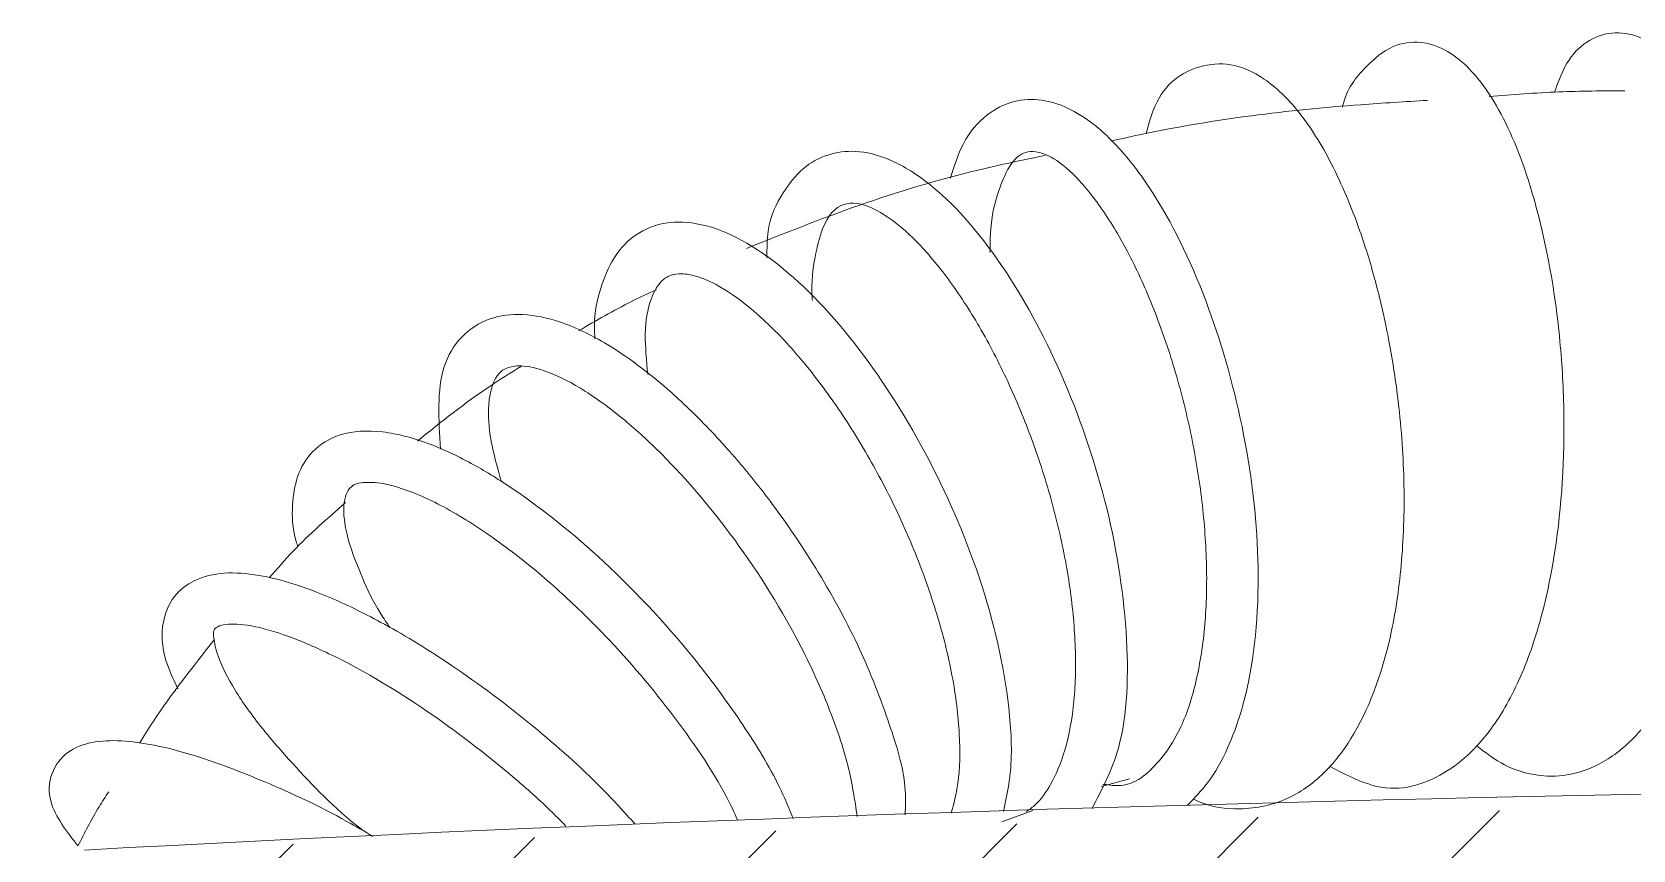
# Model space of a CAD drawing. Extents: x 14808 to 20058, y -13198 to -11680.
# Drawn here: x 15032.43 to 15047.76, y -12996.06 to -12988.23 of the extents above; entities that cross this region are included whole.
import ezdxf

# ---------------------------------------------------------------- set-up
doc = ezdxf.new("R2010")
doc.units = 0
doc.header["$LTSCALE"] = 7
doc.header["$MEASUREMENT"] = 0
doc.layers.get('0').update_dxf_attribs({"color": 2, "linetype": 'CONTINUOUS'})

# ---------------------------------------------------------------- blocks, each defined once
blk = doc.blocks.new('A$C42703619')
at = {"linetype": 'Continuous', "lineweight": 0}
h = blk.add_hatch(dxfattribs=at)
h.set_pattern_fill('ANSI31', color=2, scale=0.25, style=0)
h.set_pattern_definition([(45, (121.7189, 108.7142), (-0.561266, 0.561266), [])])
edge = h.paths.add_edge_path(flags=0)
edge.add_line((93.5401, 30.563), (93.5401, 30.5254))
edge.add_ellipse((91.2912, 28.2223), major_axis=(-24.8845, 0), ratio=0.0929295, start_angle=264.81497, end_angle=300.32756)
edge.add_spline(control_points=[(78.726, 30.2184), (78.6997, 30.2169), (78.6734, 30.2106), (78.6492, 30.2003), (78.6251, 30.19), (78.6025, 30.1755), (78.5827, 30.1584), (78.5613, 30.1398), (78.5427, 30.1177), (78.5275, 30.0937), (78.5101, 30.0662), (78.4969, 30.0357), (78.4882, 30.0044), (78.4793, 29.9726), (78.4749, 29.9392), (78.4749, 29.9062)], knot_values=[0, 0, 0, 0, 0.000316, 0.000316, 0.000316, 0.000629, 0.000629, 0.000629, 0.000968, 0.000968, 0.000968, 0.001358, 0.001358, 0.001358, 0.001755, 0.001755, 0.001755, 0.001755], weights=[1, 1, 1, 1, 1, 1, 1, 1, 1, 1, 1, 1, 1, 1, 1, 1], degree=3, periodic=0)
edge.add_line((78.4749, 29.9062), (78.4749, 29.5803))
edge.add_spline(control_points=[(78.4749, 29.5803), (78.5614, 29.4728), (78.6458, 29.3634), (78.726, 29.2511)], knot_values=[0, 0, 0, 0, 0.001656, 0.001656, 0.001656, 0.001656], weights=[1, 1, 1, 1], degree=3, periodic=0)
edge.add_ellipse((91.2912, 28.2223), major_axis=(-16.7466, 0), ratio=0.0929295, start_angle=260.98005, end_angle=318.61782, ccw=False)
edge.add_spline(control_points=[(93.9167, 29.7593), (93.9582, 29.7587), (94.0003, 29.7652), (94.0396, 29.7783), (94.079, 29.7914), (94.1166, 29.8115), (94.1494, 29.837), (94.1819, 29.8623), (94.2106, 29.8936), (94.233, 29.9282), (94.2555, 29.963), (94.2724, 30.0021), (94.2823, 30.0424), (94.2896, 30.072), (94.2933, 30.1028), (94.2933, 30.1333)], knot_values=[0, 0, 0, 0, 0.000498, 0.000498, 0.000498, 0.000996, 0.000996, 0.000996, 0.001491, 0.001491, 0.001491, 0.001988, 0.001988, 0.001988, 0.002352, 0.002352, 0.002352, 0.002352], weights=[1, 1, 1, 1, 1, 1, 1, 1, 1, 1, 1, 1, 1, 1, 1, 1], degree=3, periodic=0)
edge.add_line((94.2933, 30.1333), (94.2933, 30.3037))
edge.add_spline(control_points=[(94.2933, 30.3037), (94.2933, 30.3219), (94.2914, 30.3401), (94.2875, 30.3579), (94.2814, 30.3858), (94.2704, 30.4131), (94.2554, 30.4374), (94.2405, 30.4616), (94.2213, 30.4835), (94.1992, 30.5015), (94.1773, 30.5193), (94.1521, 30.5336), (94.1256, 30.5433), (94.099, 30.5529), (94.0705, 30.5581), (94.0423, 30.5584)], knot_values=[0.001588, 0.001588, 0.001588, 0.001588, 0.001808, 0.001808, 0.001808, 0.002156, 0.002156, 0.002156, 0.002501, 0.002501, 0.002501, 0.002844, 0.002844, 0.002844, 0.003187, 0.003187, 0.003187, 0.003187], weights=[1, 1, 1, 1, 1, 1, 1, 1, 1, 1, 1, 1, 1, 1, 1, 1], degree=3, periodic=0)
edge.add_ellipse((91.2912, 28.2223), major_axis=(-25.288, 0), ratio=0.0929295, start_angle=263.75452, end_angle=264.89793)
at = {"color": 7, "linetype": 'Continuous', "lineweight": 15}
for p, q in [((83.5947, 30.5229), (83.7288, 30.5589)), ((83.117, 30.3535), (83.2656, 30.4079))]:
    blk.add_line(p, q, dxfattribs=at)
blk.add_ellipse((91.2912, 28.2223), major_axis=(-24.8845, 0), ratio=0.092929, start_param=4.621893, end_param=5.241705, dxfattribs=at)
for points, knots in [([(85.3907, 30.7167), (85.4342, 30.6836), (85.5238, 30.6153), (85.6715, 30.5709), (85.8268, 30.5697), (85.9884, 30.6254), (86.1526, 30.7506), (86.3058, 30.9591), (86.4652, 31.3016), (86.5697, 31.7159), (86.6243, 32.1677), (86.639, 32.5262), (86.6276, 32.8671), (86.5964, 33.1621), (86.5529, 33.4049), (86.4959, 33.6262), (86.413, 33.8467), (86.2984, 34.0249), (86.1705, 34.1261), (85.977, 34.1426), (85.8303, 34.0374), (85.7777, 33.8897), (85.7626, 33.8471)], [0, 0, 0, 0, 0.0372256, 0.0767079, 0.1145051, 0.1554266, 0.2052453, 0.2615486, 0.3144311, 0.4103477, 0.460187, 0.5121704, 0.5635537, 0.6092963, 0.6493538, 0.6874564, 0.7350698, 0.7931422, 0.8474958, 0.8895399, 0.9681968, 1, 1, 1, 1]), ([(84.6854, 30.6197), (84.7755, 30.5725), (84.972, 30.4697), (85.2253, 30.5645), (85.4044, 30.7209), (85.5371, 30.9029), (85.6546, 31.1653), (85.7658, 31.574), (85.8138, 32.0374), (85.8044, 32.5048), (85.7598, 32.9531), (85.6539, 33.4246), (85.4778, 33.83), (85.298, 34.0335), (85.1257, 34.0959), (84.9746, 34.0749), (84.8526, 33.9665), (84.768, 33.8661), (84.7476, 33.7764), (84.7474, 33.7754)], [0, 0, 0, 0, 0.069318, 0.151053, 0.18892, 0.237008, 0.293248, 0.347307, 0.447233, 0.497707, 0.549052, 0.645372, 0.72638, 0.811523, 0.8531, 0.893899, 0.943781, 0.999374, 1, 1, 1, 1]), ([(84.0324, 30.4628), (84.0412, 30.4586), (84.1143, 30.4239), (84.2741, 30.4041), (84.487, 30.4485), (84.6634, 30.5789), (84.8428, 30.8109), (84.9705, 31.1477), (85.0355, 31.5826), (85.0487, 31.9643), (85.0234, 32.3286), (84.9809, 32.6063), (84.9424, 32.7927), (84.898, 32.9746), (84.8212, 33.2253), (84.6992, 33.5135), (84.5452, 33.7599), (84.3809, 33.9177), (84.2207, 33.9914), (84.0168, 33.9734), (83.8669, 33.8644), (83.8205, 33.6957), (83.8077, 33.6489)], [0, 0, 0, 0, 0.006546, 0.054413, 0.114669, 0.166451, 0.209914, 0.308457, 0.363915, 0.422166, 0.48085, 0.523138, 0.545848, 0.566847, 0.609295, 0.671288, 0.733092, 0.789962, 0.840828, 0.885137, 0.968134, 1, 1, 1, 1]), ([(84.0059, 30.4333), (84.039, 30.4671), (84.1138, 30.5436), (84.2081, 30.7146), (84.3169, 31.0321), (84.3662, 31.5428), (84.292, 32.2074), (84.1157, 32.8397), (83.8993, 33.2934), (83.6998, 33.5645), (83.5533, 33.7038), (83.4196, 33.7829), (83.2901, 33.8188), (83.1495, 33.8065), (83.0203, 33.7275), (82.9233, 33.6055), (82.8864, 33.485), (82.871, 33.435)], [0, 0, 0, 0, 0.038185, 0.086396, 0.144848, 0.264626, 0.374762, 0.483418, 0.598282, 0.659972, 0.715397, 0.760624, 0.802668, 0.848011, 0.899364, 0.958151, 1, 1, 1, 1]), ([(85.1543, 33.8078), (85.0478, 33.8014), (84.5884, 33.7739), (84.0846, 33.7123), (83.6912, 33.6247), (83.6387, 33.613)], [0, 0, 0, 0, 0.2073417, 0.8941595, 1, 1, 1, 1]), ([(86.0994, 33.854), (85.9936, 33.8533), (85.775, 33.852), (85.5601, 33.8354), (85.4492, 33.8269)], [0, 0, 0, 0, 0.483844, 1, 1, 1, 1]), ([(83.5488, 30.4176), (83.5967, 30.508), (83.7141, 30.7301), (83.7321, 31.2534), (83.6305, 31.8881), (83.4119, 32.5131), (83.1152, 33.056), (82.8216, 33.3882), (82.5841, 33.5312), (82.3787, 33.5849), (82.1859, 33.5236), (82.0627, 33.3609), (81.9944, 33.2291), (81.9929, 33.0985), (81.9924, 33.054)], [0, 0, 0, 0, 0.07922, 0.194541, 0.309201, 0.420135, 0.531641, 0.65248, 0.714461, 0.768234, 0.859919, 0.910393, 0.96941, 1, 1, 1, 1]), ([(83.0604, 33.0793), (83.0608, 33.1126), (83.0621, 33.2359), (83.0973, 33.3729), (83.1603, 33.5178), (83.2199, 33.5608), (83.278, 33.567), (83.3668, 33.5367), (83.4858, 33.4351), (83.6199, 33.2617), (83.7506, 33.0319), (83.8664, 32.7631), (83.9629, 32.47), (84.0365, 32.1613), (84.084, 31.8461), (84.1029, 31.5339), (84.0889, 31.2383), (84.0409, 30.9761), (83.9635, 30.7664), (83.8384, 30.5975), (83.7283, 30.5142), (83.6244, 30.5303), (83.5996, 30.5342)], [0, 0, 0, 0, 0.020359, 0.075335, 0.119293, 0.189689, 0.228762, 0.276933, 0.332427, 0.386708, 0.43885, 0.489579, 0.539331, 0.588115, 0.637418, 0.687683, 0.738859, 0.791227, 0.844711, 0.89515, 0.975025, 1, 1, 1, 1]), ([(83.3247, 33.5444), (83.2174, 33.5222), (82.9139, 33.4593), (82.4354, 33.3146), (82.073, 33.1702), (81.8949, 33.0993)], [0, 0, 0, 0, 0.217502, 0.615418, 1, 1, 1, 1]), ([(82.2101, 32.8489), (82.2098, 32.8535), (82.2037, 32.9378), (82.2204, 33.0597), (82.2687, 33.2466), (82.3511, 33.3256), (82.4675, 33.317), (82.6235, 33.2167), (82.7607, 33.084), (82.9099, 32.8908), (83.0551, 32.6516), (83.1865, 32.381), (83.2979, 32.0902), (83.3855, 31.7901), (83.4454, 31.489), (83.4739, 31.196), (83.4681, 30.9225), (83.4259, 30.6953), (83.358, 30.5356), (83.2927, 30.4431), (83.2503, 30.4133), (83.2357, 30.403)], [0, 0, 0, 0, 0.003036, 0.056154, 0.106374, 0.204211, 0.298648, 0.346808, 0.399003, 0.454044, 0.508364, 0.561632, 0.614204, 0.666724, 0.719116, 0.772623, 0.828321, 0.88586, 0.937187, 0.978351, 1, 1, 1, 1]), ([(83.1254, 30.4031), (83.1387, 30.4659), (83.1703, 30.6148), (83.1535, 30.9851), (83.034, 31.5124), (82.762, 32.135), (82.4097, 32.6784), (82.0191, 33.0779), (81.6945, 33.2342), (81.4701, 33.2239), (81.3344, 33.152), (81.2461, 33.0417), (81.191, 32.901), (81.1635, 32.7787), (81.1679, 32.686), (81.1689, 32.6654)], [0, 0, 0, 0, 0.04901, 0.116196, 0.240289, 0.357942, 0.476516, 0.600001, 0.725352, 0.783541, 0.83662, 0.884361, 0.929574, 0.984341, 1, 1, 1, 1]), ([(81.4222, 32.4946), (81.416, 32.5625), (81.4027, 32.7097), (81.4303, 32.8533), (81.4774, 32.9379), (81.5191, 32.9676), (81.5675, 32.9803), (81.6399, 32.9738), (81.7536, 32.9302), (81.9083, 32.8246), (82.0848, 32.6562), (82.2617, 32.4414), (82.428, 32.194), (82.5783, 31.9243), (82.708, 31.6383), (82.8122, 31.3431), (82.8861, 31.0471), (82.9196, 30.7712), (82.9153, 30.5483), (82.8871, 30.4401), (82.8752, 30.3945)], [0, 0, 0, 0, 0.0566291, 0.1229122, 0.1793237, 0.2243412, 0.2655893, 0.3072451, 0.3581116, 0.4195338, 0.482007, 0.5420264, 0.599752, 0.6571331, 0.7144883, 0.7722768, 0.8324337, 0.8949877, 0.9556757, 1, 1, 1, 1]), ([(81.4634, 32.9015), (81.4235, 32.883), (81.2965, 32.824), (81.1741, 32.7527), (81.0902, 32.7038)], [0, 0, 0, 0, 0.314027, 1, 1, 1, 1]), ([(82.6541, 30.3869), (82.656, 30.4312), (82.6616, 30.5605), (82.5797, 30.8287), (82.4519, 31.1652), (82.2594, 31.5261), (82.0522, 31.8371), (81.8975, 32.0312), (81.8235, 32.1165), (81.8041, 32.1384), (81.7987, 32.1445), (81.7964, 32.1471), (81.7893, 32.155), (81.7662, 32.1807), (81.6805, 32.2732), (81.5012, 32.4476), (81.2543, 32.6346), (81.0185, 32.7506), (80.8244, 32.7917), (80.6601, 32.7724), (80.5217, 32.6819), (80.4082, 32.4919), (80.4216, 32.2798), (80.4306, 32.138)], [0, 0, 0, 0, 0.035196, 0.102558, 0.175107, 0.253777, 0.332755, 0.383149, 0.396157, 0.399606, 0.400567, 0.401032, 0.401675, 0.406892, 0.421537, 0.477286, 0.562514, 0.638498, 0.698792, 0.756564, 0.816571, 0.877396, 1, 1, 1, 1]), ([(80.8186, 32.5357), (80.7673, 32.5039), (80.5933, 32.3964), (80.4327, 32.2676), (80.3195, 32.1768)], [0, 0, 0, 0, 0.2952, 1, 1, 1, 1]), ([(80.7214, 31.9814), (80.7026, 32.049), (80.6627, 32.1922), (80.6534, 32.3917), (80.6954, 32.4957), (80.7463, 32.5288), (80.8144, 32.5428), (80.9423, 32.5155), (81.1145, 32.4274), (81.303, 32.2892), (81.547, 32.0654), (81.8557, 31.7045), (82.127, 31.2669), (82.2944, 30.8982), (82.3887, 30.62), (82.413, 30.4587), (82.425, 30.379)], [0, 0, 0, 0, 0.05827, 0.123443, 0.2263, 0.272818, 0.325548, 0.390072, 0.459672, 0.522617, 0.578961, 0.688598, 0.806622, 0.870636, 0.936029, 1, 1, 1, 1]), ([(82.1188, 30.3685), (82.0977, 30.4196), (82.0373, 30.5658), (81.8839, 30.815), (81.6148, 31.1882), (81.232, 31.6003), (80.8535, 31.9038), (80.5802, 32.0724), (80.3659, 32.1749), (80.1446, 32.2325), (79.9561, 32.2226), (79.8138, 32.1392), (79.7388, 32.0122), (79.7182, 31.8645), (79.7201, 31.7537), (79.745, 31.6792), (79.7479, 31.6706)], [0, 0, 0, 0, 0.041647, 0.119156, 0.194019, 0.335159, 0.461476, 0.518472, 0.583184, 0.663234, 0.745678, 0.813379, 0.872238, 0.927276, 0.991635, 1, 1, 1, 1]), ([(80.1893, 31.2825), (80.1737, 31.3052), (80.1138, 31.3923), (80.0487, 31.5362), (79.9798, 31.7129), (79.9583, 31.8743), (79.9893, 31.9536), (80.0319, 31.9787), (80.144, 31.9814), (80.3156, 31.931), (80.5401, 31.8133), (80.779, 31.6473), (81.0065, 31.4561), (81.2712, 31.1981), (81.5595, 30.8566), (81.7697, 30.5436), (81.8407, 30.3876), (81.8536, 30.3594)], [0, 0, 0, 0, 0.018657, 0.071562, 0.135763, 0.207065, 0.294214, 0.369446, 0.428075, 0.501396, 0.577795, 0.647968, 0.711667, 0.76962, 0.873107, 0.976982, 1, 1, 1, 1]), ([(79.9758, 31.8817), (79.8895, 31.8068), (79.7606, 31.695), (79.648, 31.5643), (79.6107, 31.521)], [0, 0, 0, 0, 0.669116, 1, 1, 1, 1]), ([(81.3614, 30.3424), (81.3099, 30.3994), (81.1632, 30.5613), (80.864, 30.8261), (80.5047, 31.0959), (80.1763, 31.2974), (79.9213, 31.4225), (79.7242, 31.4967), (79.488, 31.5553), (79.2926, 31.5477), (79.1448, 31.437), (79.0906, 31.2993), (79.0977, 31.1518), (79.151, 31.0361), (79.1723, 30.9899)], [0, 0, 0, 0, 0.057363, 0.163119, 0.277233, 0.375788, 0.45741, 0.522064, 0.583299, 0.724396, 0.787723, 0.855501, 0.942306, 1, 1, 1, 1]), ([(80.0698, 30.3048), (80.0633, 30.3096), (79.9259, 30.4128), (79.7574, 30.5914), (79.5622, 30.8135), (79.4365, 30.9922), (79.3608, 31.143), (79.3376, 31.2652), (79.3489, 31.2831), (79.4072, 31.3046), (79.5354, 31.2959), (79.7174, 31.2398), (79.9864, 31.1213), (80.3543, 30.9038), (80.7098, 30.63), (80.9298, 30.4356), (81.0087, 30.3552), (81.0304, 30.3332)], [0, 0, 0, 0, 0.004804, 0.102684, 0.157747, 0.224108, 0.294578, 0.353266, 0.454067, 0.513117, 0.582418, 0.651112, 0.714517, 0.826207, 0.930592, 0.980951, 1, 1, 1, 1]), ([(79.3474, 31.2241), (79.2457, 31.0965), (79.1191, 30.9376), (79.0105, 30.7637), (78.989, 30.7294)], [0, 0, 0, 0, 0.802377, 1, 1, 1, 1]), ([(80.1062, 30.2837), (80.0649, 30.3081), (79.8882, 30.4124), (79.6007, 30.5439), (79.2915, 30.6631), (79.0668, 30.7223), (78.8485, 30.7526), (78.6638, 30.7266), (78.5575, 30.5873), (78.5497, 30.4246), (78.6403, 30.3078), (78.6947, 30.2377)], [0, 0, 0, 0, 0.044243, 0.18903, 0.31336, 0.417197, 0.501601, 0.672987, 0.762984, 0.857849, 1, 1, 1, 1]), ([(78.8419, 30.4977), (78.8263, 30.4736), (78.7723, 30.3905), (78.7269, 30.3011), (78.6947, 30.2377)], [0, 0, 0, 0, 0.289893, 1, 1, 1, 1])]:
    blk.add_open_spline(points, degree=3, knots=knots, dxfattribs=at)

msp = doc.modelspace()

# ---------------------------------------------------------------- block references
at = {"xscale": 2, "yscale": 2, "zscale": 2}
msp.add_blockref('A$C42703619', (14875.481, -13056.499), dxfattribs=at)

doc.saveas('drawing.dxf')
